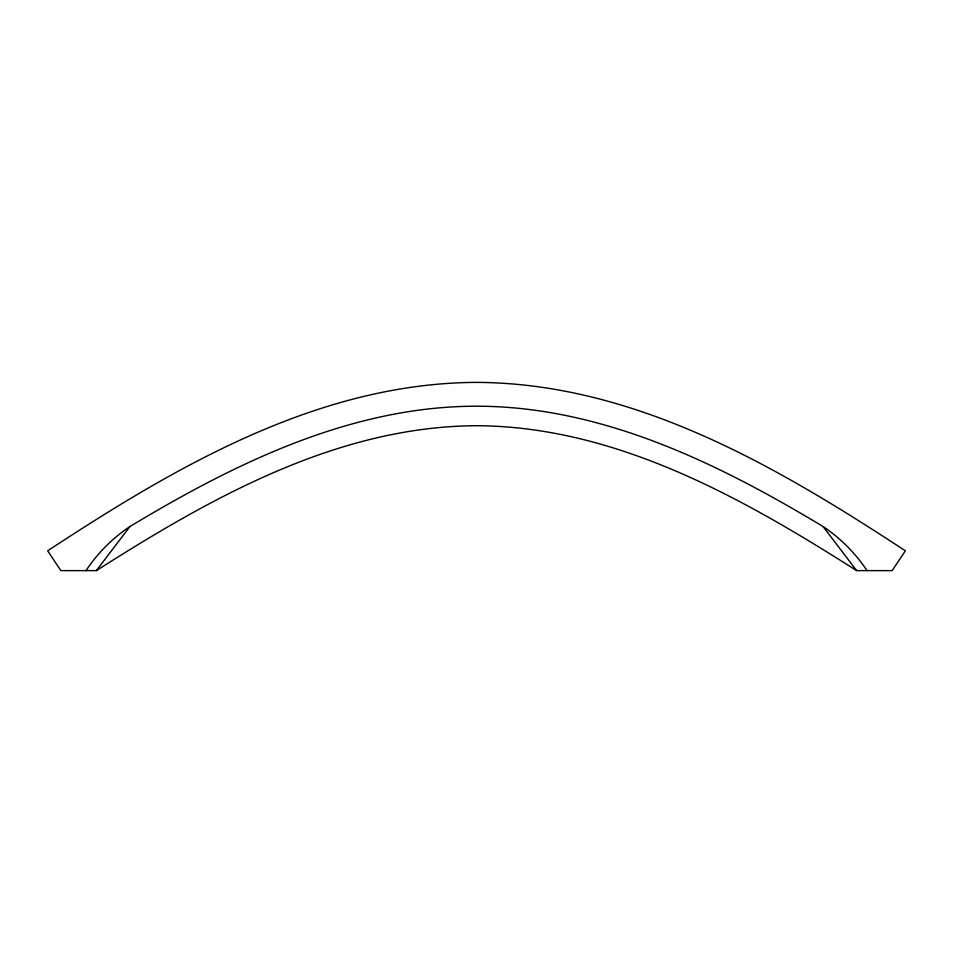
<?xml version="1.0" encoding="UTF-8"?>
<svg xmlns="http://www.w3.org/2000/svg" width="953" height="953" viewBox="0 0 953 953"><rect width="100%" height="100%" fill="white"/><g stroke="black" fill="none" stroke-linecap="round" stroke-linejoin="round"><path stroke-width="1.43" d="M96.36 570.621C210.827 497.823 336.969 426.42 476.5 425.705C616.031 426.42 742.173 497.823 856.64 570.621L892.127 570.621L905.35 550.798C776.886 466.517 634.841 383.13 476.5 382.379C318.159 383.13 176.114 466.517 47.65 550.798L60.873 570.621L96.36 570.621L129.953 526.521C234.95 463.265 351.204 406.228 476.5 406.204C601.796 406.228 718.05 463.265 823.047 526.521A158.496 158.496 0 0 1 867.004 570.621M823.047 526.521L856.64 570.621M85.996 570.621A158.496 158.496 0 0 1 129.953 526.521"/></g></svg>
